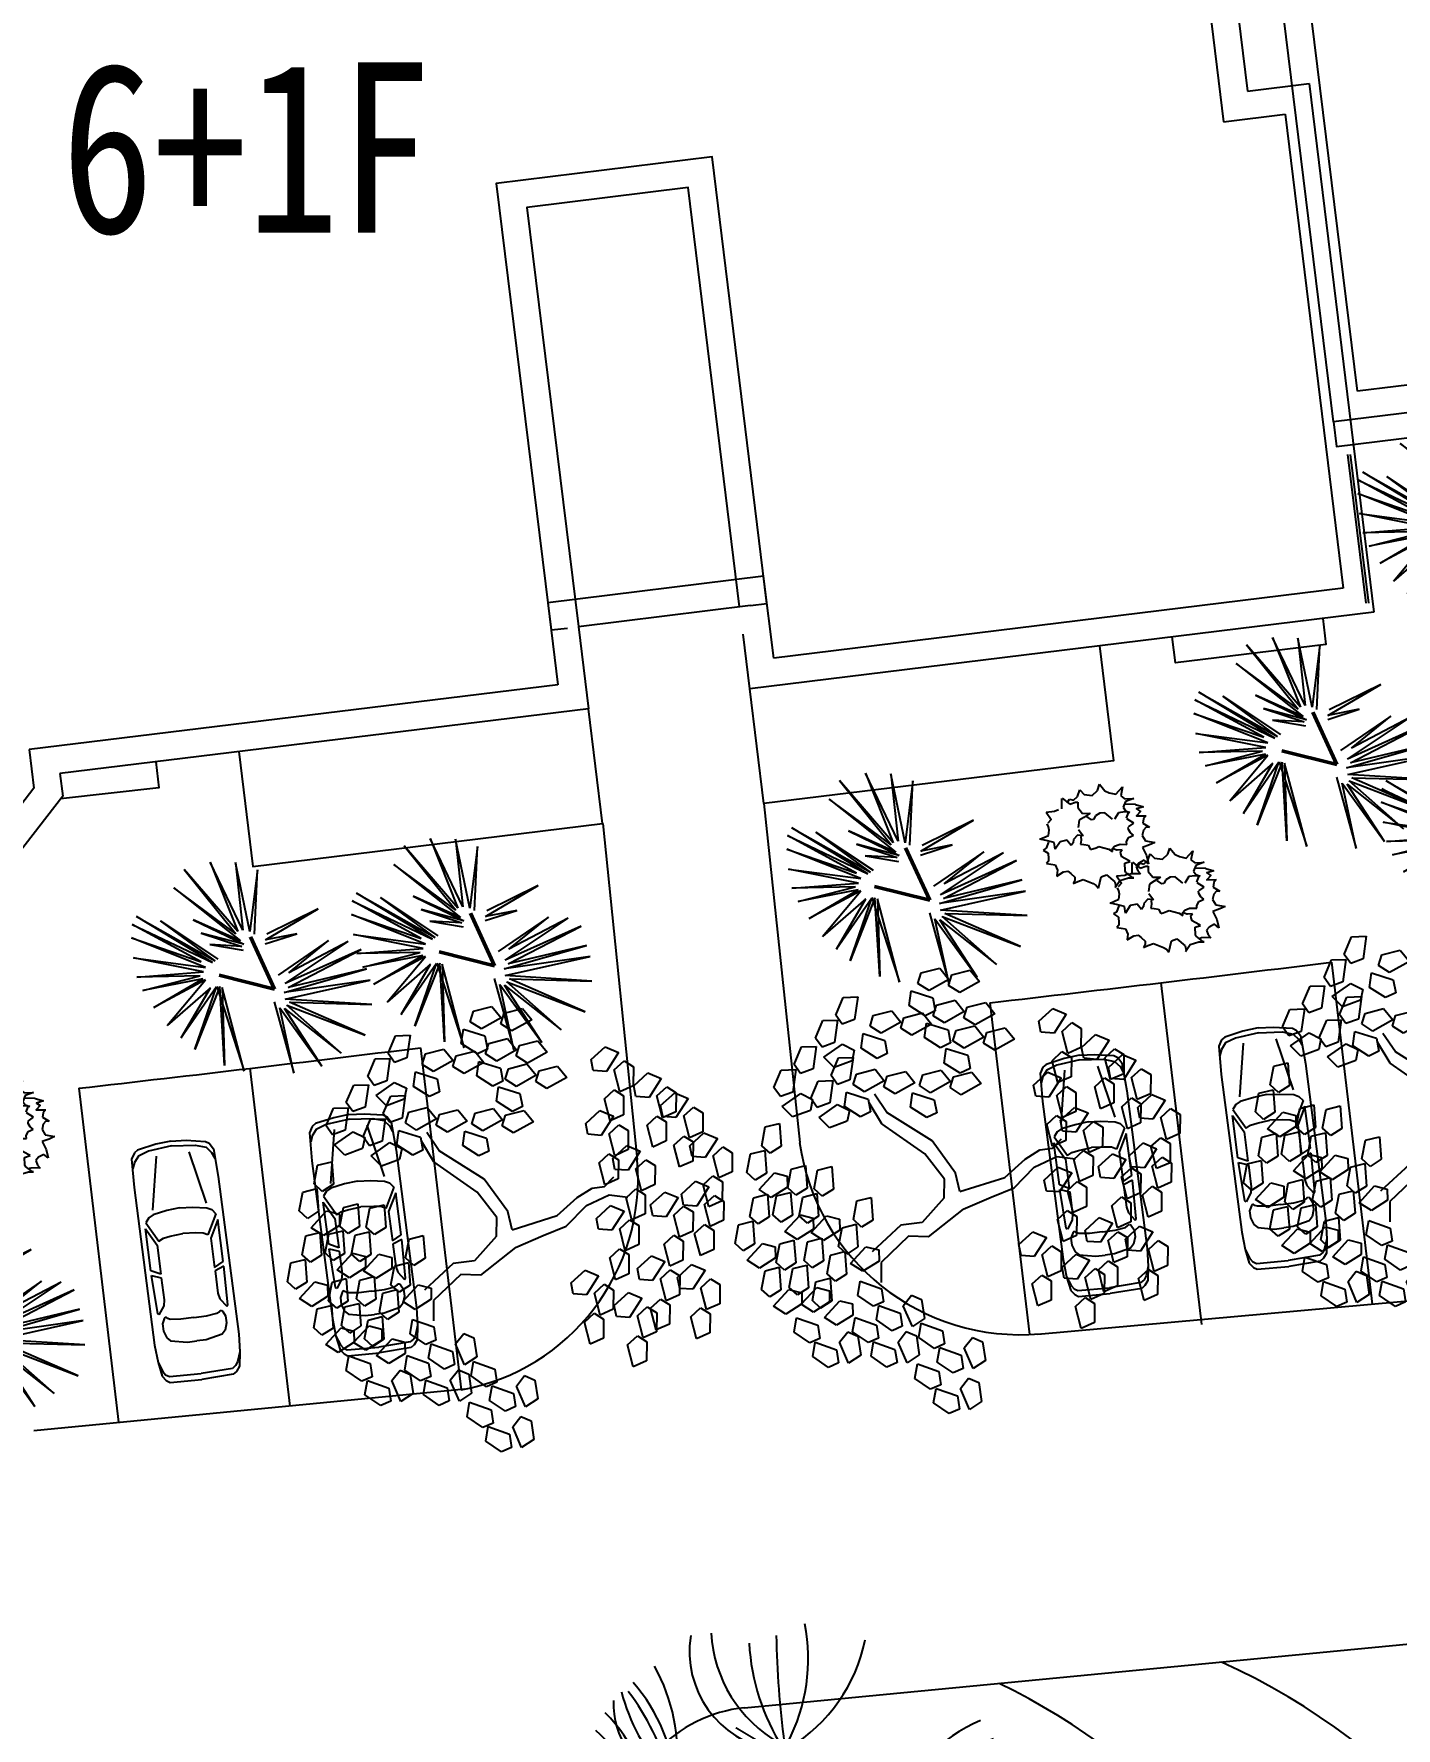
# Model space of a CAD drawing. Extents: x 302512 to 1034855, y -184136 to 410364.
# Drawn here: x 585704 to 605500, y -50571 to -25950 of the extents above; entities that cross this region are included whole.
import ezdxf

# ---------------------------------------------------------------- set-up
doc = ezdxf.new("R2010")
doc.units = 0
doc.header["$MEASUREMENT"] = 0
for name, color, linetype in [('2D', 3, 'Continuous'), ('TREE', 3, 'Continuous'), ('TREE2', 84, 'Continuous'), ('WALL', 4, 'Continuous'), ('WZ', 2, 'Continuous'), ('剪力墙', 8, 'Continuous'), ('支路', 7, 'Continuous'), ('树', 80, 'Continuous'), ('环境', 8, 'Continuous'), ('道路线', 161, 'Continuous')]:
    doc.layers.add(name, color=color, linetype=linetype)
doc.styles.add('-黑体', font='', dxfattribs={"width": 0.8})
doc.styles.add('DIM', font='txt')
doc.styles.add('DIM_FONT', font='SIMPLEX.shx', dxfattribs={"width": 0.8})
doc.styles.get('-黑体').set_extended_font_data('黑体')

# ---------------------------------------------------------------- blocks, each defined once
blk = doc.blocks.new('A$C1DC86410')
at = {"layer": 'WZ'}
for p, q in [((20940, 14920), (20940, 9420)), ((20540, 14520), (20540, 9020)), ((20940, 9420), (21840, 9420)), ((21840, 9420), (21840, 1680)), ((20540, 9020), (21440, 9020)), ((21440, 9020), (21440, 2080)), ((9940, 3280), (9940, 2080)), ((13100, 3280), (9940, 3280)), ((13100, 2080), (13100, 3280)), ((12860, 2880), (10340, 2880)), ((10340, 2880), (10340, 1680)), ((12700, 1680), (12700, 2480)), ((2200, 2080), (2200, 1514)), ((9940, 2080), (2200, 2080)), ((21440, 2080), (13100, 2080)), ((2200, 1514), (1672, 980)), ((2600, 1680), (2600, 1350)), ((10340, 1680), (2600, 1680)), ((21840, 1680), (12700, 1680)), ((2600, 1350), (1839, 580))]:
    blk.add_line(p, q, dxfattribs=at)
for points in [[(12860, 2880), (13100, 2880), (13100, 9420), (9940, 9420), (9940, 2881), (10180, 2880)], [(12700, 2880), (12700, 9020), (10340, 9020), (10340, 2881)], [(4004, 1680), (4004, 1300), (2564, 1313)], [(5220, 1680), (5220, 0), (10340, 0), (10340, 1680)], [(17820, 1680), (17820, 0), (12700, 0), (12700, 1680)], [(21090, 1680), (21090, 1300), (18886, 1300), (18886, 1680)]]:
    blk.add_lwpolyline(points, dxfattribs=at)
blk = doc.blocks.new('A$C603E5B0F')
at = {"layer": 'WZ'}
for p, q in [((26690, 14608), (25846, 21497)), ((26244, 14956), (25498, 21051)), ((22929, 14549), (26244, 14956)), ((22581, 14104), (26690, 14608))]:
    blk.add_line(p, q, dxfattribs=at)
blk.add_lwpolyline([(26690, 14608), (26734, 14251), (24014, 13917), (23970, 14274)], dxfattribs=at)
blk = doc.blocks.new('_F2CKQ')
for p, q in [((-1101, 2086), (-498, 860)), ((-547, 861), (-1101, 2086)), ((-390, 2125), (-10, 892)), ((-8, 1022), (-390, 2125)), ((-102, 2267), (-8, 1022)), ((37, 1030), (-102, 2267)), ((284, 2137), (37, 1030)), ((111, 1007), (284, 2137)), ((-676, 861), (-1347, 1864)), ((-1347, 1864), (-680, 967)), ((-1220, 2025), (-547, 861)), ((-680, 967), (-1220, 2025)), ((-498, 860), (-839, 1828)), ((-839, 1828), (-449, 859)), ((597, 1912), (111, 1007)), ((184, 930), (597, 1912)), ((-1494, 1597), (-676, 861)), ((-741, 823), (-1494, 1597)), ((-420, 1562), (3, 822)), ((-10, 892), (-420, 1562)), ((810, 1635), (184, 930)), ((222, 859), (810, 1635)), ((-1616, 1330), (-741, 823)), ((-813, 803), (-1616, 1330)), ((-436, 1328), (-42, 813)), ((3, 822), (-436, 1328)), ((-1653, 1109), (-813, 803)), ((-804, 742), (-1653, 1109)), ((-424, 1107), (-57, 753)), ((-42, 813), (-424, 1107)), ((-1662, 803), (-804, 742)), ((-782, 708), (-1662, 803)), ((-1649, 464), (-782, 708)), ((-787, 566), (-1649, 464)), ((-1583, 189), (-787, 566)), ((-705, 525), (-1583, 189)), ((-1513, -73), (-705, 525)), ((-698, 528), (-1078, -765)), ((272, 643), (753, 499)), ((753, 499), (309, 691)), ((309, 691), (1233, 625)), ((1233, 625), (373, 750)), ((-662, 500), (-1513, -73)), ((-1276, -524), (-662, 500)), ((-640, 466), (-1276, -524)), ((-1078, -765), (-640, 466)), ((1088, 143), (166, 145)), ((322, 81), (1088, 143)), ((1325, -38), (322, 81)), ((-113, -155), (-477, -1214)), ((1084, -1024), (50, -216)), ((50, -216), (1274, -707)), ((92, -123), (1323, -535)), ((1274, -707), (92, -123)), ((179, -22), (1325, -38)), ((1421, -246), (179, -22)), ((1323, -535), (185, -95)), ((185, -95), (1421, -246)), ((-477, -1214), (-94, -277)), ((-94, -277), (-66, -1366)), ((-66, -1366), (-40, -330)), ((-40, -330), (284, -1371)), ((284, -1371), (15, -307)), ((15, -307), (737, -1353)), ((74, -293), (1084, -1024)), ((737, -1353), (74, -293))]:
    blk.add_line(p, q)
at = {"lineweight": 50}
for p, q in [((0, 0), (148, 861)), ((-570, 646), (0, 0))]:
    blk.add_line(p, q, dxfattribs=at)
at = {"style": 'DIM_FONT', "width": 0.8, "flags": 9}
for tag in ['XSIZE', 'YSIZE']:
    blk.add_attdef(tag, (0, 0), '', height=0.5, dxfattribs=at)
blk = doc.blocks.new('M_F18')
for p, q in [((-817, 1597), (-695, 1697)), ((-695, 1697), (-586, 1644)), ((-2, 1553), (59, 1699)), ((59, 1699), (179, 1703)), ((179, 1703), (155, 1517)), ((-1054, 1505), (-932, 1605)), ((-824, 1552), (-933, 1400)), ((-932, 1605), (-824, 1552)), ((-805, 1506), (-817, 1597)), ((-586, 1644), (-696, 1492)), ((52, 1478), (-2, 1553)), ((208, 1557), (250, 1658)), ((327, 1412), (208, 1557)), ((250, 1658), (341, 1647)), ((341, 1647), (406, 1503)), ((410, 1506), (470, 1652)), ((470, 1652), (591, 1656)), ((591, 1656), (566, 1470)), ((620, 1510), (662, 1612)), ((662, 1612), (753, 1600)), ((681, 1450), (742, 1595)), ((742, 1595), (863, 1600)), ((753, 1600), (818, 1456)), ((863, 1600), (838, 1414)), ((891, 1454), (933, 1555)), ((933, 1555), (1024, 1544)), ((1024, 1544), (1090, 1400)), ((-1042, 1414), (-1054, 1505)), ((-933, 1400), (-1042, 1414)), ((-827, 1317), (-704, 1418)), ((-696, 1492), (-805, 1506)), ((-704, 1418), (-596, 1365)), ((-589, 1409), (-467, 1509)), ((-577, 1318), (-589, 1409)), ((-358, 1456), (-468, 1304)), ((-467, 1509), (-358, 1456)), ((155, 1517), (52, 1478)), ((236, 1304), (277, 1406)), ((277, 1406), (369, 1394)), ((406, 1503), (327, 1412)), ((464, 1432), (410, 1506)), ((566, 1470), (464, 1432)), ((739, 1365), (620, 1510)), ((735, 1375), (681, 1450)), ((838, 1414), (735, 1375)), ((818, 1456), (739, 1365)), ((1010, 1309), (891, 1454)), ((-1067, 1335), (-881, 1359)), ((-1032, 1219), (-1067, 1335)), ((-881, 1359), (-817, 1269)), ((-817, 1269), (-875, 1198)), ((-814, 1226), (-827, 1317)), ((-596, 1365), (-705, 1212)), ((-590, 1196), (-468, 1296)), ((-468, 1304), (-577, 1318)), ((-468, 1296), (-359, 1243)), ((-353, 1287), (-231, 1387)), ((-340, 1196), (-353, 1287)), ((-122, 1334), (-232, 1182)), ((-231, 1387), (-122, 1334)), ((355, 1159), (236, 1304)), ((369, 1394), (434, 1250)), ((647, 1257), (689, 1359)), ((689, 1359), (780, 1347)), ((780, 1347), (846, 1204)), ((919, 1201), (961, 1302)), ((961, 1302), (1052, 1291)), ((1090, 1400), (1010, 1309)), ((1041, 1252), (1101, 1398)), ((1052, 1291), (1117, 1147)), ((1101, 1398), (1222, 1403)), ((1222, 1403), (1197, 1217)), ((1251, 1257), (1292, 1358)), ((1292, 1358), (1384, 1347)), ((1384, 1347), (1449, 1203)), ((-875, 1198), (-1032, 1219)), ((-1027, 1109), (-905, 1209)), ((-797, 1156), (-906, 1004)), ((-905, 1209), (-797, 1156)), ((-839, 1147), (-653, 1171)), ((-804, 1031), (-839, 1147)), ((-705, 1212), (-814, 1226)), ((-653, 1171), (-589, 1082)), ((-578, 1105), (-590, 1196)), ((-359, 1243), (-469, 1090)), ((-232, 1182), (-340, 1196)), ((182, 1055), (243, 1201)), ((243, 1201), (363, 1206)), ((363, 1206), (339, 1019)), ((434, 1250), (355, 1159)), ((392, 1059), (434, 1161)), ((434, 1161), (525, 1149)), ((525, 1149), (590, 1006)), ((767, 1112), (647, 1257)), ((846, 1204), (767, 1112)), ((1038, 1056), (919, 1201)), ((1117, 1147), (1038, 1056)), ((1095, 1178), (1041, 1252)), ((1197, 1217), (1095, 1178)), ((1370, 1111), (1251, 1257)), ((1449, 1203), (1370, 1111)), ((-1554, 1048), (-1446, 1103)), ((-1548, 890), (-1554, 1048)), ((-1446, 1103), (-1391, 923)), ((-1265, 1017), (-1143, 1117)), ((-1252, 926), (-1265, 1017)), ((-1034, 1064), (-1144, 912)), ((-1143, 1117), (-1034, 1064)), ((-1015, 1018), (-1027, 1109)), ((-906, 1004), (-1015, 1018)), ((-647, 1010), (-804, 1031)), ((-589, 1082), (-647, 1010)), ((-603, 1025), (-417, 1049)), ((-567, 909), (-603, 1025)), ((-469, 1090), (-578, 1105)), ((-417, 1049), (-353, 960)), ((236, 981), (182, 1055)), ((339, 1019), (236, 981)), ((511, 914), (392, 1059)), ((506, 886), (567, 1032)), ((590, 1006), (511, 914)), ((567, 1032), (688, 1037)), ((688, 1037), (663, 851)), ((716, 890), (758, 992)), ((758, 992), (849, 981)), ((1146, 858), (1206, 1004)), ((1206, 1004), (1327, 1008)), ((1278, 1004), (1320, 1105)), ((1397, 859), (1278, 1004)), ((1327, 1008), (1303, 822)), ((1320, 1105), (1411, 1094)), ((1411, 1094), (1477, 950)), ((-1625, 804), (-1517, 858)), ((-1468, 845), (-1548, 890)), ((-1517, 858), (-1462, 679)), ((-1391, 923), (-1468, 845)), ((-1278, 847), (-1091, 871)), ((-1242, 731), (-1278, 847)), ((-1144, 912), (-1252, 926)), ((-1091, 871), (-1027, 781)), ((-686, 745), (-564, 845)), ((-411, 888), (-567, 909)), ((-564, 845), (-456, 792)), ((-449, 837), (-327, 937)), ((-353, 960), (-411, 888)), ((-218, 884), (-328, 731)), ((-327, 937), (-218, 884)), ((420, 806), (461, 908)), ((461, 908), (553, 897)), ((560, 812), (506, 886)), ((553, 897), (618, 753)), ((663, 851), (560, 812)), ((835, 745), (716, 890)), ((849, 981), (914, 837)), ((1200, 784), (1146, 858)), ((1356, 862), (1398, 964)), ((1475, 717), (1356, 862)), ((1477, 950), (1397, 859)), ((1398, 964), (1489, 952)), ((1489, 952), (1554, 809)), ((-1619, 646), (-1625, 804)), ((-1086, 710), (-1242, 731)), ((-1027, 781), (-1086, 710)), ((-949, 611), (-826, 711)), ((-826, 711), (-718, 658)), ((-674, 654), (-686, 745)), ((-456, 792), (-565, 639)), ((-437, 746), (-449, 837)), ((-328, 731), (-437, 746)), ((539, 661), (420, 806)), ((618, 753), (539, 661)), ((543, 648), (578, 751)), ((744, 638), (786, 739)), ((786, 739), (877, 728)), ((914, 837), (835, 745)), ((877, 728), (942, 584)), ((953, 670), (1014, 816)), ((1014, 816), (1134, 821)), ((1134, 821), (1110, 635)), ((1163, 675), (1205, 776)), ((1303, 822), (1200, 784)), ((1205, 776), (1296, 765)), ((1296, 765), (1361, 621)), ((1383, 609), (1425, 711)), ((1425, 711), (1516, 699)), ((1554, 809), (1475, 717)), ((-1694, 532), (-1586, 586)), ((-1539, 601), (-1619, 646)), ((-1586, 586), (-1531, 407)), ((-1462, 679), (-1539, 601)), ((-1491, 533), (-1397, 695)), ((-1397, 695), (-1287, 692)), ((-1379, 579), (-1271, 633)), ((-1373, 421), (-1379, 579)), ((-1266, 603), (-1377, 491)), ((-1287, 692), (-1266, 603)), ((-1271, 633), (-1216, 454)), ((-1186, 520), (-1064, 620)), ((-955, 567), (-1065, 414)), ((-1064, 620), (-955, 567)), ((-936, 520), (-949, 611)), ((-718, 658), (-827, 506)), ((-699, 574), (-513, 598)), ((-664, 459), (-699, 574)), ((-565, 639), (-674, 654)), ((-513, 598), (-449, 509)), ((377, 469), (456, 591)), ((456, 591), (543, 648)), ((473, 441), (605, 601)), ((605, 601), (754, 648)), ((863, 492), (744, 638)), ((942, 584), (863, 492)), ((1007, 596), (953, 670)), ((1110, 635), (1007, 596)), ((1282, 529), (1163, 675)), ((1361, 621), (1282, 529)), ((1503, 464), (1383, 609)), ((1516, 699), (1582, 556)), ((-1689, 374), (-1694, 532)), ((-1377, 491), (-1491, 533)), ((-1293, 376), (-1373, 421)), ((-1216, 454), (-1293, 376)), ((-1174, 429), (-1186, 520)), ((-1065, 414), (-1174, 429)), ((-824, 338), (-981, 432)), ((-827, 506), (-936, 520)), ((-507, 438), (-664, 459)), ((-449, 509), (-507, 438)), ((289, 263), (377, 469)), ((394, 216), (473, 441)), ((594, 379), (654, 525)), ((654, 525), (775, 530)), ((775, 530), (750, 344)), ((804, 383), (846, 485)), ((846, 485), (937, 474)), ((937, 474), (1002, 330)), ((1191, 422), (1232, 523)), ((1310, 277), (1191, 422)), ((1232, 523), (1324, 512)), ((1324, 512), (1389, 368)), ((1582, 556), (1503, 464)), ((-1765, 287), (-1657, 342)), ((-1759, 129), (-1765, 287)), ((-1609, 329), (-1689, 374)), ((-1657, 342), (-1602, 162)), ((-1531, 407), (-1609, 329)), ((-1449, 334), (-1342, 389)), ((-1444, 176), (-1449, 334)), ((-1342, 389), (-1286, 209)), ((-1199, 349), (-1012, 373)), ((-1163, 234), (-1199, 349)), ((-1012, 373), (-949, 284)), ((-949, 284), (-1007, 213)), ((-824, 235), (-990, 347)), ((-386, 282), (-824, 338)), ((-96, 122), (-386, 282)), ((648, 305), (594, 379)), ((750, 344), (648, 305)), ((923, 238), (804, 383)), ((1002, 330), (923, 238)), ((1076, 145), (1136, 291)), ((1136, 291), (1257, 295)), ((1257, 295), (1232, 109)), ((1389, 368), (1310, 277)), ((1409, 220), (1469, 366)), ((1469, 366), (1590, 370)), ((1590, 370), (1565, 184)), ((1619, 224), (1660, 325)), ((1660, 325), (1752, 314)), ((1752, 314), (1817, 170)), ((-1602, 162), (-1679, 84)), ((-1631, 16), (-1537, 179)), ((-1537, 179), (-1428, 176)), ((-1364, 131), (-1444, 176)), ((-1428, 176), (-1406, 86)), ((-1286, 209), (-1364, 131)), ((-1316, 63), (-1222, 226)), ((-1222, 226), (-1112, 223)), ((-1007, 213), (-1163, 234)), ((-1112, 223), (-1091, 133)), ((-394, 159), (-824, 235)), ((-158, 37), (-394, 159)), ((0, 0), (289, 263)), ((254, 66), (394, 216)), ((831, 131), (873, 232)), ((873, 232), (964, 221)), ((964, 221), (1030, 77)), ((1130, 70), (1076, 145)), ((1286, 149), (1327, 250)), ((1405, 4), (1286, 149)), ((1327, 250), (1419, 239)), ((1463, 145), (1409, 220)), ((1419, 239), (1484, 95)), ((1565, 184), (1463, 145)), ((1738, 79), (1619, 224)), ((1817, 170), (1738, 79)), ((-1679, 84), (-1759, 129)), ((-1517, -25), (-1631, 16)), ((-1406, 86), (-1517, -25)), ((-1202, 21), (-1316, 63)), ((-1091, 133), (-1202, 21)), ((-96, -103), (-158, 37)), ((0, 0), (-96, 122)), ((88, -122), (254, 66)), ((951, -15), (831, 131)), ((1030, 77), (951, -15)), ((1232, 109), (1130, 70)), ((1484, 95), (1405, 4)), ((1646, -29), (1688, 72)), ((1688, 72), (1779, 61)), ((1779, 61), (1845, -83)), ((-1686, -196), (-1592, -120)), ((-1592, -120), (-1500, -284)), ((-96, -103), (-175, -366)), ((88, -122), (-79, -451)), ((629, -193), (689, -48)), ((689, -48), (810, -43)), ((810, -43), (785, -229)), ((839, -189), (881, -88)), ((881, -88), (972, -99)), ((972, -99), (1037, -243)), ((1032, -212), (1092, -66)), ((1092, -66), (1213, -62)), ((1213, -62), (1188, -248)), ((1242, -208), (1284, -106)), ((1284, -106), (1375, -118)), ((1313, -104), (1355, -3)), ((1432, -249), (1313, -104)), ((1355, -3), (1446, -14)), ((1375, -118), (1440, -262)), ((1446, -14), (1512, -158)), ((1765, -174), (1646, -29)), ((1845, -83), (1765, -174)), ((-1647, -349), (-1686, -196)), ((-1143, -337), (-1049, -261)), ((-1049, -261), (-957, -425)), ((683, -268), (629, -193)), ((785, -229), (683, -268)), ((958, -334), (839, -189)), ((1037, -243), (958, -334)), ((1086, -287), (1032, -212)), ((1188, -248), (1086, -287)), ((1361, -353), (1242, -208)), ((1440, -262), (1361, -353)), ((1512, -158), (1432, -249)), ((-1703, -450), (-1609, -374)), ((-1559, -377), (-1647, -349)), ((-1609, -374), (-1517, -538)), ((-1500, -284), (-1559, -377)), ((-1344, -422), (-1250, -345)), ((-1250, -345), (-1158, -509)), ((-1104, -490), (-1143, -337)), ((-740, -431), (-646, -355)), ((-646, -355), (-554, -519)), ((-175, -366), (-324, -460)), ((866, -442), (908, -341)), ((908, -341), (999, -352)), ((999, -352), (1065, -496)), ((1269, -461), (1311, -359)), ((1311, -359), (1402, -371)), ((1402, -371), (1468, -515)), ((-1664, -603), (-1703, -450)), ((-1517, -538), (-1576, -631)), ((-1515, -687), (-1458, -508)), ((-1458, -508), (-1350, -488)), ((-1350, -488), (-1310, -571)), ((-1305, -575), (-1344, -422)), ((-1158, -509), (-1217, -602)), ((-1160, -591), (-1066, -515)), ((-1016, -517), (-1104, -490)), ((-1066, -515), (-974, -679)), ((-957, -425), (-1016, -517)), ((-701, -584), (-740, -431)), ((-554, -519), (-613, -611)), ((-324, -460), (-447, -761)), ((-228, -516), (-342, -807)), ((-79, -451), (-228, -516)), ((986, -587), (866, -442)), ((1065, -496), (986, -587)), ((1389, -606), (1269, -461)), ((1468, -515), (1389, -606)), ((-1576, -631), (-1664, -603)), ((-1528, -769), (-1434, -693)), ((-1395, -704), (-1515, -687)), ((-1434, -693), (-1342, -857)), ((-1310, -571), (-1395, -704)), ((-1361, -675), (-1267, -599)), ((-1322, -828), (-1361, -675)), ((-1217, -602), (-1305, -575)), ((-1267, -599), (-1175, -763)), ((-1121, -744), (-1160, -591)), ((-974, -679), (-1033, -771)), ((-972, -828), (-915, -649)), ((-915, -649), (-807, -629)), ((-807, -629), (-767, -711)), ((-757, -685), (-663, -609)), ((-718, -838), (-757, -685)), ((-613, -611), (-701, -584)), ((-663, -609), (-571, -773)), ((-1489, -922), (-1528, -769)), ((-1235, -856), (-1322, -828)), ((-1175, -763), (-1235, -856)), ((-1173, -912), (-1116, -733)), ((-1033, -771), (-1121, -744)), ((-1116, -733), (-1008, -713)), ((-968, -796), (-1053, -929)), ((-1008, -713), (-968, -796)), ((-852, -844), (-972, -828)), ((-967, -910), (-873, -834)), ((-873, -834), (-782, -998)), ((-767, -711), (-852, -844)), ((-630, -865), (-718, -838)), ((-571, -773), (-630, -865)), ((-569, -922), (-512, -743)), ((-512, -743), (-404, -723)), ((-364, -805), (-449, -938)), ((-404, -723), (-364, -805)), ((-342, -807), (-272, -958)), ((-1545, -1023), (-1451, -947)), ((-1401, -949), (-1489, -922)), ((-1451, -947), (-1359, -1111)), ((-1342, -857), (-1401, -949)), ((-1053, -929), (-1173, -912)), ((-1169, -1023), (-1075, -946)), ((-1075, -946), (-983, -1110)), ((-928, -1063), (-967, -910)), ((-748, -929), (-654, -852)), ((-709, -1082), (-748, -929)), ((-654, -852), (-562, -1016)), ((-449, -938), (-569, -922)), ((-26, -1056), (0, -949)), ((0, -949), (91, -946)), ((91, -946), (179, -1077)), ((-1506, -1176), (-1545, -1023)), ((-1359, -1111), (-1419, -1203)), ((-1357, -1260), (-1300, -1081)), ((-1300, -1081), (-1192, -1061)), ((-1192, -1061), (-1152, -1143)), ((-1130, -1176), (-1169, -1023)), ((-983, -1110), (-1042, -1203)), ((-985, -1164), (-891, -1088)), ((-841, -1090), (-928, -1063)), ((-891, -1088), (-799, -1251)), ((-782, -998), (-841, -1090)), ((-765, -1182), (-671, -1106)), ((-621, -1109), (-709, -1082)), ((-671, -1106), (-580, -1270)), ((-562, -1016), (-621, -1109)), ((-434, -1022), (-248, -1004)), ((-403, -1138), (-434, -1022)), ((-248, -1004), (-187, -1095)), ((-187, -1095), (-247, -1164)), ((-209, -1140), (-22, -1122)), ((115, -1180), (-26, -1056)), ((-22, -1122), (38, -1214)), ((179, -1077), (115, -1180)), ((170, -1125), (357, -1107)), ((357, -1107), (418, -1198)), ((579, -1159), (604, -1052)), ((604, -1052), (696, -1049)), ((696, -1049), (783, -1181)), ((-1419, -1203), (-1506, -1176)), ((-1237, -1276), (-1357, -1260)), ((-1152, -1143), (-1237, -1276)), ((-1186, -1276), (-1092, -1200)), ((-1042, -1203), (-1130, -1176)), ((-1092, -1200), (-1000, -1364)), ((-946, -1317), (-985, -1164)), ((-799, -1251), (-858, -1344)), ((-797, -1400), (-739, -1221)), ((-726, -1335), (-765, -1182)), ((-739, -1221), (-631, -1201)), ((-631, -1201), (-592, -1284)), ((-577, -1419), (-520, -1240)), ((-520, -1240), (-412, -1220)), ((-412, -1220), (-372, -1303)), ((-247, -1164), (-403, -1138)), ((-178, -1257), (-209, -1140)), ((-22, -1283), (-178, -1257)), ((38, -1214), (-22, -1283)), ((62, -1347), (87, -1240)), ((87, -1240), (179, -1237)), ((202, -1241), (170, -1125)), ((179, -1237), (266, -1368)), ((357, -1268), (202, -1241)), ((418, -1198), (357, -1268)), ((395, -1243), (582, -1225)), ((427, -1360), (395, -1243)), ((719, -1283), (579, -1159)), ((582, -1225), (643, -1317)), ((783, -1181), (719, -1283)), ((-1147, -1429), (-1186, -1276)), ((-1000, -1364), (-1059, -1457)), ((-998, -1513), (-941, -1334)), ((-858, -1344), (-946, -1317)), ((-941, -1334), (-833, -1314)), ((-793, -1397), (-878, -1530)), ((-833, -1314), (-793, -1397)), ((-677, -1417), (-797, -1400)), ((-639, -1363), (-726, -1335)), ((-592, -1284), (-677, -1417)), ((-580, -1270), (-639, -1363)), ((-372, -1303), (-458, -1436)), ((-347, -1312), (-160, -1295)), ((-315, -1429), (-347, -1312)), ((-160, -1295), (-99, -1386)), ((-99, -1386), (-159, -1455)), ((203, -1471), (62, -1347)), ((266, -1368), (203, -1471)), ((583, -1386), (427, -1360)), ((643, -1317), (583, -1386)), ((693, -1478), (718, -1371)), ((718, -1371), (810, -1368)), ((810, -1368), (897, -1500)), ((-1059, -1457), (-1147, -1429)), ((-878, -1530), (-998, -1513)), ((-785, -1519), (-598, -1501)), ((-753, -1636), (-785, -1519)), ((-598, -1501), (-537, -1593)), ((-458, -1436), (-577, -1419)), ((-376, -1553), (-351, -1446)), ((-351, -1446), (-259, -1443)), ((-159, -1455), (-315, -1429)), ((-259, -1443), (-172, -1575)), ((-122, -1431), (65, -1413)), ((-90, -1547), (-122, -1431)), ((65, -1413), (126, -1504)), ((126, -1504), (66, -1574)), ((284, -1444), (471, -1426)), ((316, -1561), (284, -1444)), ((471, -1426), (532, -1518)), ((532, -1518), (471, -1587)), ((833, -1603), (693, -1478)), ((897, -1500), (833, -1603)), ((-598, -1662), (-753, -1636)), ((-537, -1593), (-598, -1662)), ((-560, -1637), (-373, -1620)), ((-528, -1754), (-560, -1637)), ((-236, -1678), (-376, -1553)), ((-373, -1620), (-312, -1711)), ((-172, -1575), (-236, -1678)), ((66, -1574), (-90, -1547)), ((471, -1587), (316, -1561)), ((509, -1562), (696, -1544)), ((541, -1679), (509, -1562)), ((697, -1705), (541, -1679)), ((696, -1544), (757, -1636)), ((757, -1636), (697, -1705)), ((-372, -1780), (-528, -1754)), ((-312, -1711), (-372, -1780))]:
    blk.add_line(p, q)
at = {"width": 0.8, "flags": 9}
for tag in ['XSIZE', 'YSIZE']:
    blk.add_attdef(tag, (0, 0), '', height=0.5, dxfattribs=at)
at = {"style": 'DIM', "flags": 1}
for tag in ['YVALUE', 'XVALUE']:
    blk.add_attdef(tag, (0, 0), '', height=0.02, dxfattribs=at)
blk = doc.blocks.new('Z')
at = {"layer": 'TREE2', "xscale": 1.755, "yscale": 1.755, "zscale": 1.755}
blk.add_blockref('M_F18', (0, 0), dxfattribs=at)
blk = doc.blocks.new('_F0BEZ')
for points in [[(151, 596, 15.3, 15.3, 0), (-379, 913, 15.3, 15.3, 0)], [(374, 208, 153, 76.5, 0.538144), (272, 513, 76.5, 22.9, -0.201308), (74, 667, 22.9, 22.9, -4.921746)], [(-790, 201, 38.3, 15.3, 0), (-981, 518, 15.3, 15.3, 0)], [(0, 0, 153, 76.5, -0.452078), (-837, 258, 76.5, 76.5, 0.642668)], [(74, -12, 230, 153, -0.58821), (333, 147, 153, 76.5, 0.37001), (712, 223, 76.5, 76.5, 0.370289)], [(-801, 127, 76.5, 38.3, 0.678572), (-1110, 114, 38.3, 38.3, 1.543367)], [(261, 174, 230, 153, 0.58821), (100, -83, 153, 76.5, -0.37001), (22, -462, 76.5, 76.5, -0.370289)], [(675, 236, 76.5, 22.9, 0.00672), (944, 159, 22.9, 22.9, -0.350697)], [(34, -441, 76.5, 38.3, 0.750969), (-420, -1183, 38.3, 38.3, -0.913932), (-561, -1337, 38.3, 38.3, -2.760134)], [(35, -478, 153, 76.5, -0.842668), (214, -457, 76.5, 76.5, -0.169286)], [(199, -457, 76.5, 22.9, -0.00672), (273, -726, 22.9, 22.9, 0.350697)], [(-390, -1197, 38.3, 22.9, 0), (-319, -1459, 22.9, 22.9, 0), (-200, -1483, 7.65, 225, 0)]]:
    blk.add_lwpolyline(points, format="xyseb")
for points in [[(301, 186, 38.3, 38.3, -1), (263, 188, 38.3, 38.3, -1)], [(61, -51, 38.3, 38.3, 1), (60, -13, 38.3, 38.3, 1)]]:
    blk.add_lwpolyline(points, format="xyseb", close=True)
for centre, radius, start, end in [((-1309, 1505), 1555, 332.4089, 11.2656), ((84, 1570), 862, 170.8752, 260.3122), ((571, 1793), 1164, 183.144, 240.3735), ((1624, 1750), 1891, 183.317, 212.3298), ((7881, 1841), 7912, 180.9529, 187.6813), ((-662, 1960), 1430, 301.5347, 348.2747), ((-2437, 683), 1555, 353.5074, 29.2422), ((218, 1628), 1634, 194.3416, 222.8187), ((-2979, -47), 2102, 15.1993, 37.2712), ((-2336, 345), 1436, 2.2975, 41.7514), ((-2441, 96), 1330, 2.0515, 45.245), ((-719, 1124), 716, 178.2137, 251.3906), ((-2612, -235), 1522, 14.8981, 47.6046), ((2320, -380), 1477, 113.4225, 156.0577), ((2503, -887), 1828, 111.1556, 146.7141), ((-3274, -1567), 2712, 38.6392, 54.7525), ((2081, -850), 1417, 97.3708, 135.9492), ((-2769, -3994), 4408, 69.139, 77.2567), ((-2317, 520), 1258, 297.9141, 343.2792), ((2380, -24), 1450, 172.1624, 228.1155), ((1796, -1638), 1875, 85.5099, 111.5161), ((-2109, 1407), 1585, 279.9454, 306.992), ((-1841, 3020), 2966, 271.0776, 282.5065), ((7720, -10466), 13784, 130.068, 133.5487), ((3690, 891), 2817, 195.3454, 221.5729), ((34641, 26655), 42817, 218.3224, 219.7455), ((2218, 984), 1424, 218.7997, 255.0884), ((158, -3625), 3840, 62.7245, 74.748), ((673, -1241), 665, 129.6186, 171.0248), ((201, -1587), 875, 51.7742, 85.9387), ((-2016106930, -222991288), 2028401618, 6.311505769, 6.311518282), ((-1409, -530), 1701, 337.7123, 352.8267), ((1431, 514), 1694, 227.8476, 241.7265), ((2176, 402), 2211, 212.4647, 221.26), ((-717, -2038), 784, 69.6543, 128.5184), ((-1474, 1686), 3281, 277.9075, 289.7272), ((-739, -2025), 754, 359.2561, 57.8203), ((-2292, -1899), 2024, 358.7439, 12.9845), ((-628, -2170), 902, 17.9444, 69.3891), ((815, -3391), 2242, 121.2507, 133.1758)]:
    blk.add_arc(centre, radius, start, end)
at = {"style": 'DIM_FONT', "width": 0.8, "flags": 9}
for tag in ['XSIZE', 'YSIZE']:
    blk.add_attdef(tag, (0, 0), '', height=0.5, dxfattribs=at)
blk = doc.blocks.new('car')
at = {"layer": '环境', "linetype": 'Continuous'}
for p, q in [((397561840, 49052033), (397561823, 49051570)), ((397561874, 49052084), (397561840, 49052033)), ((397561943, 49052135), (397561874, 49052084)), ((397561926, 49052033), (397561909, 49051570)), ((397561960, 49052084), (397561926, 49052033)), ((397562148, 49052170), (397561943, 49052135)), ((397562011, 49052118), (397561960, 49052084)), ((397562148, 49052170), (397562011, 49052118)), ((397562405, 49052187), (397562148, 49052170)), ((397564716, 49052187), (397562405, 49052187)), ((397562491, 49051998), (397562439, 49051947)), ((397562593, 49052033), (397562491, 49051998)), ((397562696, 49052033), (397562593, 49052033)), ((397562765, 49051998), (397562696, 49052033)), ((397562782, 49051981), (397562765, 49051998)), ((397562782, 49051964), (397562782, 49051981)), ((397562833, 49052067), (397562850, 49052084)), ((397562953, 49051981), (397562833, 49052067)), ((397562850, 49052084), (397563415, 49052101)), ((397563039, 49051964), (397562953, 49051981)), ((397563415, 49052101), (397563364, 49051964)), ((397563415, 49051964), (397563484, 49052101)), ((397563484, 49052101), (397564100, 49052101)), ((397564100, 49052101), (397563843, 49051964)), ((397564186, 49052084), (397563895, 49051930)), ((397564254, 49052033), (397564186, 49052084)), ((397564288, 49051964), (397564254, 49052033)), ((397565127, 49052170), (397564716, 49052187)), ((397565076, 49052135), (397564990, 49052170)), ((397565162, 49052067), (397565076, 49052135)), ((397565213, 49052118), (397565127, 49052170)), ((397565213, 49051913), (397565162, 49052067)), ((397565247, 49052067), (397565213, 49052118)), ((397565299, 49051793), (397565247, 49052067)), ((397562439, 49051947), (397562388, 49051707)), ((397562730, 49051759), (397562748, 49051913)), ((397562730, 49051570), (397562730, 49051759)), ((397562748, 49051913), (397562765, 49051947)), ((397562765, 49051947), (397562782, 49051964)), ((397563364, 49051964), (397563039, 49051964)), ((397563843, 49051964), (397563415, 49051964)), ((397563895, 49051930), (397563929, 49051861)), ((397563929, 49051861), (397563946, 49051759)), ((397563946, 49051759), (397563963, 49051570)), ((397564323, 49051759), (397564288, 49051964)), ((397564340, 49051570), (397564323, 49051759)), ((397565127, 49051810), (397564357, 49051964)), ((397565247, 49051570), (397565213, 49051913)), ((397565316, 49051570), (397565299, 49051793)), ((397561840, 49051108), (397561823, 49051570)), ((397561926, 49051108), (397561909, 49051570)), ((397562388, 49051707), (397562388, 49051570)), ((397562388, 49051433), (397562388, 49051570)), ((397562730, 49051570), (397562730, 49051382)), ((397563946, 49051382), (397563963, 49051570)), ((397564340, 49051570), (397564323, 49051382)), ((397565247, 49051570), (397565213, 49051228)), ((397565316, 49051570), (397565299, 49051348)), ((397562439, 49051194), (397562388, 49051433)), ((397562730, 49051382), (397562748, 49051228)), ((397563895, 49051211), (397563929, 49051279)), ((397563929, 49051279), (397563946, 49051382)), ((397564323, 49051382), (397564288, 49051177)), ((397565127, 49051331), (397564357, 49051177)), ((397565299, 49051348), (397565247, 49051074)), ((397561874, 49051057), (397561840, 49051108)), ((397561943, 49051005), (397561874, 49051057)), ((397561960, 49051057), (397561926, 49051108)), ((397562148, 49050971), (397561943, 49051005)), ((397562011, 49051022), (397561960, 49051057)), ((397562148, 49050971), (397562011, 49051022)), ((397562491, 49051142), (397562439, 49051194)), ((397562593, 49051108), (397562491, 49051142)), ((397562696, 49051108), (397562593, 49051108)), ((397562765, 49051142), (397562696, 49051108)), ((397562748, 49051228), (397562765, 49051194)), ((397562765, 49051194), (397562782, 49051177)), ((397562782, 49051159), (397562765, 49051142)), ((397562782, 49051177), (397562782, 49051159)), ((397562953, 49051159), (397562833, 49051074)), ((397562833, 49051074), (397562850, 49051057)), ((397562850, 49051057), (397563415, 49051040)), ((397563039, 49051177), (397562953, 49051159)), ((397563364, 49051177), (397563039, 49051177)), ((397563415, 49051040), (397563364, 49051177)), ((397563415, 49051177), (397563484, 49051040)), ((397563843, 49051177), (397563415, 49051177)), ((397563484, 49051040), (397564100, 49051040)), ((397564100, 49051040), (397563843, 49051177)), ((397564186, 49051057), (397563895, 49051211)), ((397564254, 49051108), (397564186, 49051057)), ((397564288, 49051177), (397564254, 49051108)), ((397565076, 49051005), (397564990, 49050971)), ((397565162, 49051074), (397565076, 49051005)), ((397565213, 49051022), (397565127, 49050971)), ((397565213, 49051228), (397565162, 49051074)), ((397565247, 49051074), (397565213, 49051022)), ((397562405, 49050954), (397562148, 49050971)), ((397564716, 49050954), (397562405, 49050954)), ((397565127, 49050971), (397564716, 49050954))]:
    blk.add_line(p, q, dxfattribs=at)
blk = doc.blocks.new('M_F8')
for p, q in [((-202, 486), (-173, 550)), ((-173, 550), (-132, 502)), ((-54, 486), (3, 533)), ((3, 533), (28, 594)), ((28, 594), (76, 524)), ((76, 524), (121, 500)), ((185, 481), (259, 549)), ((259, 549), (233, 461)), ((-530, 353), (-445, 356)), ((-445, 356), (-403, 369)), ((-370, 375), (-361, 478)), ((-358, 481), (-286, 413)), ((-310, 430), (-286, 466)), ((-286, 413), (-226, 430)), ((-283, 466), (-245, 451)), ((-245, 451), (-202, 486)), ((-226, 430), (-203, 427)), ((-203, 427), (-207, 374)), ((-207, 374), (-164, 312)), ((-207, 374), (-207, 374)), ((-197, 440), (-197, 440)), ((-132, 502), (-54, 486)), ((121, 500), (185, 481)), ((233, 461), (267, 430)), ((276, 399), (248, 343)), ((248, 343), (271, 307)), ((376, 362), (266, 374)), ((267, 430), (310, 425)), ((362, 425), (276, 399)), ((310, 425), (362, 425)), ((376, 362), (456, 332)), ((-518, 203), (-527, 234)), ((-513, 167), (-518, 203)), ((-202, 246), (-220, 172)), ((-154, 271), (-202, 246)), ((-164, 312), (-87, 307)), ((-87, 307), (-154, 271)), ((-111, 266), (-125, 271)), ((-77, 241), (-111, 266)), ((-58, 241), (-77, 241)), ((-34, 277), (-58, 241)), ((9, 302), (-34, 277)), ((61, 302), (9, 302)), ((133, 230), (61, 302)), ((200, 292), (152, 230)), ((262, 297), (200, 292)), ((314, 287), (262, 297)), ((271, 307), (314, 287)), ((276, 230), (300, 287)), ((346, 176), (277, 223)), ((287, 141), (346, 176)), ((444, 213), (436, 169)), ((466, 238), (444, 213)), ((-613, 85), (-522, 116)), ((-551, 65), (-613, 85)), ((-527, 49), (-556, -12)), ((-498, 49), (-551, 65)), ((-522, 116), (-513, 167)), ((-470, 39), (-498, 49)), ((-465, -27), (-470, 39)), ((-412, 44), (-465, -27)), ((-341, 55), (-412, 44)), ((-412, 44), (-412, 44)), ((-341, 55), (-341, 55)), ((-302, -2), (-341, 55)), ((-279, 24), (-302, -2)), ((-274, 55), (-279, 24)), ((-231, 96), (-274, 55)), ((-173, 85), (-231, 96)), ((-217, 153), (-173, 85)), ((-197, 44), (-207, 3)), ((-207, 3), (-173, -2)), ((-197, 80), (-197, 44)), ((-173, 85), (-173, 85)), ((257, -7), (281, 34)), ((281, 34), (305, 44)), ((286, 116), (286, 137)), ((305, 80), (286, 116)), ((333, 55), (305, 80)), ((305, 44), (333, 55)), ((438, 97), (421, 45)), ((421, 45), (450, -12)), ((436, 169), (499, 123)), ((466, 125), (438, 97)), ((499, 123), (466, 125)), ((-556, -12), (-589, -27)), ((-589, -27), (-541, -63)), ((-541, -145), (-565, -166)), ((-565, -166), (-479, -186)), ((-541, -63), (-541, -120)), ((-541, -120), (-541, -145)), ((-173, -2), (-130, -12)), ((-130, -12), (-111, -58)), ((-111, -58), (-87, -53)), ((-87, -53), (-54, -43)), ((-54, -43), (-25, -33)), ((-25, -33), (75, -68)), ((75, -68), (109, -94)), ((109, -94), (113, -63)), ((113, -63), (133, -43)), ((152, -84), (118, -68)), ((133, -43), (180, -27)), ((157, -84), (152, -84)), ((209, -84), (157, -84)), ((180, -27), (190, -27)), ((190, -27), (257, -33)), ((190, -104), (209, -84)), ((190, -125), (190, -104)), ((200, -155), (190, -125)), ((262, -196), (200, -155)), ((257, -33), (257, -7)), ((487, -56), (415, -77)), ((415, -77), (448, -160)), ((448, -160), (462, -244)), ((450, -12), (542, -35)), ((542, -35), (487, -56)), ((-479, -186), (-460, -242)), ((-460, -242), (-470, -294)), ((-470, -299), (-398, -263)), ((-470, -294), (-470, -299)), ((-398, -263), (-355, -258)), ((-355, -258), (-326, -284)), ((-326, -284), (-288, -325)), ((-288, -325), (-293, -355)), ((-59, -453), (-25, -340)), ((-25, -340), (32, -325)), ((32, -325), (109, -401)), ((223, -222), (281, -207)), ((223, -299), (223, -222)), ((228, -314), (223, -299)), ((290, -371), (228, -314)), ((281, -207), (262, -196)), ((279, -334), (263, -339)), ((346, -336), (279, -334)), ((364, -231), (336, -261)), ((336, -261), (350, -309)), ((375, -341), (346, -336)), ((350, -309), (375, -341)), ((421, -206), (364, -231)), ((462, -244), (421, -206)), ((-293, -355), (-312, -386)), ((-312, -386), (-264, -371)), ((-264, -371), (-207, -355)), ((-207, -355), (-111, -401)), ((-207, -355), (-207, -355)), ((-111, -401), (-82, -422)), ((-82, -422), (-59, -453)), ((109, -458), (161, -391)), ((109, -401), (118, -447)), ((118, -447), (109, -458)), ((161, -391), (252, -371)), ((252, -371), (305, -376)), ((305, -376), (290, -371))]:
    blk.add_line(p, q)
for points in [[(-530, 353), (-483, 275), (-521, 241)], [(456, 332), (384, 316), (421, 288), (377, 248), (474, 241)]]:
    blk.add_lwpolyline(points)
at = {"width": 0.8, "flags": 9}
for tag, p in [('XSIZE', (-74, 244)), ('YSIZE', (142, 228)), ('XSIZE', (-183, 110)), ('YSIZE', (124, -73))]:
    blk.add_attdef(tag, p, '', height=0.2, dxfattribs=at)

msp = doc.modelspace()

# ---------------------------------------------------------------- hatches: boundary and pattern name
at = {"layer": '环境'}
h = msp.add_hatch(dxfattribs=at)
h.set_pattern_fill('ANGLE,_O', color=256, scale=3000)
h.set_pattern_definition([(0, (-609984.1, -119640.8), (0, 825), [600, -225]), (90, (-609984.1, -119640.8), (-825, 5e-14), [600, -225])])
edge = h.paths.add_edge_path()
edge.add_arc((456453, -20483), 6000, 82.9061, 136.7172, ccw=False)
edge.add_arc((529231, 564350), 583344, 262.906442, 271.313904)
edge.add_arc((556282, -32331), 19210, 135.391, 143.8506)
edge.add_arc((523140, 498265), 519563, 267.02239, 271.94467, ccw=False)
edge.add_line((496151, -20597), (452085, -16369))
edge = h.paths.add_edge_path()
edge.add_arc((557649, -28887), 12195, 122.3331, 138.4177, ccw=False)
edge.add_line((551127, -18583), (563157, -18007))
edge.add_arc((576762, 6334), 27885, 240.7978, 252.532)
edge.add_arc((-697885, 47187662), 47224907, 271.512912, 271.5364982, ccw=False)
edge.add_line((548958, -20782), (548527, -20793))
edge = h.paths.add_edge_path()
edge.add_line((626587, -14296), (626866, -14066))
edge.add_arc((622239, -17885), 6000, 39.539, 100.4384)
edge.add_arc((577050, 207323), 223698, 274.29143, 281.3703, ccw=False)
edge.add_arc((576762, 6334), 27885, 294.3952, 307.637, ccw=False)
edge.add_arc((-3202814, 30587041), 30840005, 277.0611025, 277.1188975)
edge.add_line((619150, -15221), (626587, -14296))

# ---------------------------------------------------------------- linework, layer by layer
at = {"layer": '2D'}
for centre, radius, start, end in [((598822, -58721), 10007, 16.0571, 65.5525), ((595077, -59382), 10545, 21.8031, 63.7943)]:
    msp.add_arc(centre, radius, start, end, dxfattribs=at)
at = {"layer": '剪力墙'}
for p, q in [((604793, -32062), (605062, -34225)), ((604832, -32062), (605101, -34225))]:
    msp.add_line(p, q, dxfattribs=at)
at = {"layer": '道路线'}
for p, q in [((596312, -37136), (596833, -42060)), ((593970, -37424), (594470, -42310)), ((604563, -39440), (605153, -44410)), ((602081, -39739), (602671, -44705)), ((599598, -40029), (600170, -44851)), ((591322, -40684), (591912, -45654)), ((588840, -40983), (589423, -45895)), ((586357, -41273), (586933, -46127)), ((600294, -44844), (606779, -44265)), ((585704, -46245), (591967, -45643)), ((596032, -50276), (618962, -48075))]:
    msp.add_line(p, q, dxfattribs=at)
for centre, radius, start, end in [((529341, 573320), 617360, 276.534579, 276.99862), ((516100, 572076), 617360, 276.534579, 276.99862), ((600043, -41612), 3242, 187.953, 275.0026), ((591364, -42584), 3119, 280.1216, 5.0287), ((596224, -52267), 2000, 95.4834, 262.2271)]:
    msp.add_arc(centre, radius, start, end, dxfattribs=at)

# ---------------------------------------------------------------- block references
at = {"rotation": 335.0351164104222}
for p in [(606550, -41890), (599161, -42772), (592654, -43328)]:
    msp.add_blockref('Z', p, dxfattribs=at)
at = {"layer": 'WALL', "xscale": -1, "rotation": 14.00000000002241}
msp.add_blockref('A$C603E5B0F', (634021, -39306), dxfattribs=at)
at = {"layer": 'WALL', "rotation": 6.999999999999999}
msp.add_blockref('A$C1DC86410', (583706, -38684), dxfattribs=at)
at = {"layer": '支路', "xscale": 1.44, "yscale": 1.44, "zscale": 1.44, "rotation": 4.248435238497092}
for p in [(601212, -37709, -14034), (602234, -38638, -14034), (585222, -41982, -14034)]:
    msp.add_blockref('M_F8', p, dxfattribs=at)
at = {"layer": '树', "xscale": 0.9603360000000002, "yscale": 0.9603360000000002, "zscale": 0.9603360000000002, "rotation": 34.44931031273713}
for p in [(607021, -33375), (604640, -36569), (607361, -37861), (598723, -38541), (592397, -39492), (589200, -39832), (585028, -44779)]:
    msp.add_blockref('_F2CKQ', p, dxfattribs=at)
at = {"layer": '树', "xscale": 1.684800000000001, "yscale": 1.684800000000001, "zscale": 1.684800000000001}
msp.add_blockref('_F0BEZ', (596542, -52103), dxfattribs=at)
at = {"layer": '环境'}
for p, rotation in [((100410668, -387987255), 97.3940163240661), ((100408072, -387987651), 97.3940163240661), ((100397454, -387988513), 97.3940163240661), ((100394881, -387988896), 97.39401797970545)]:
    msp.add_blockref('car', p, dxfattribs=dict(at, rotation=rotation))

# ---------------------------------------------------------------- texts
at = {"layer": 'TREE', "color": 3, "style": '-黑体', "width": 0.8}
msp.add_text('6+1F', height=2475, dxfattribs=at).set_placement((586101, -28841))

doc.saveas('drawing.dxf')
